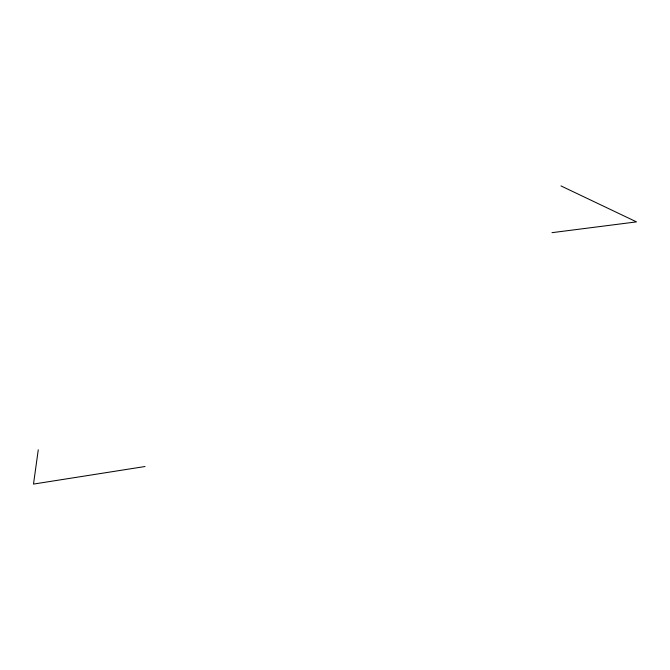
<?xml version="1.0" encoding="UTF-8"?>
<svg xmlns="http://www.w3.org/2000/svg" width="670" height="670" viewBox="0 0 670 670"><rect width="100%" height="100%" fill="white"/><g stroke="black" fill="none" stroke-linecap="round" stroke-linejoin="round"><path stroke-width="1" d="M38.265 449.813L33.5 484.083L145.047 466.513M551.988 232.666L636.5 221.879L560.966 185.917"/></g></svg>
